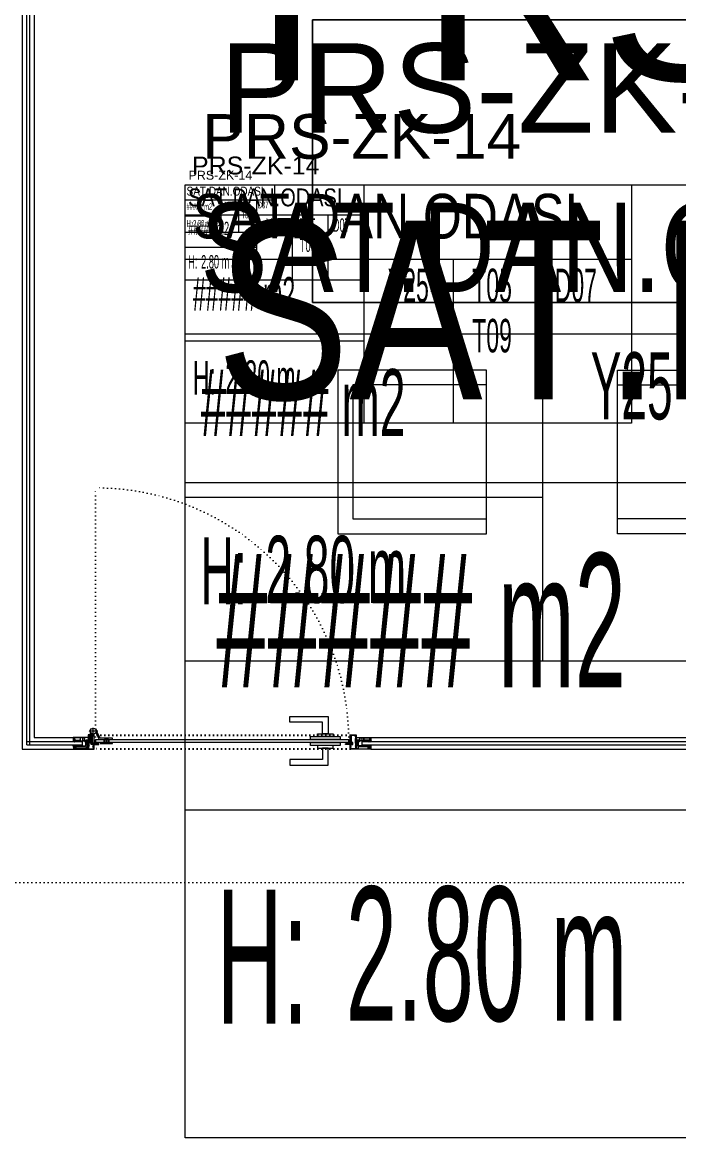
# Model space of a CAD drawing. Extents: x -9059 to 11889, y 0 to 6614.
# Drawn here: x 2472.5 to 2693, y 2236.3 to 2610.9 of the extents above; entities that cross this region are included whole.
import ezdxf
from ezdxf.enums import TextEntityAlignment as Align

# ---------------------------------------------------------------- set-up
doc = ezdxf.new("R2010")
doc.units = 0
doc.header["$LTSCALE"] = 10
doc.header["$MEASUREMENT"] = 0
doc.linetypes.add('DASHDOT', pattern=[1, 0.5, -0.25, 0, -0.25])
doc.linetypes.add('DOT2', pattern=[0.125, 0, -0.125])
doc.layers.get('0').update_dxf_attribs({"color": 9, "lineweight": 9})
for name, color, linetype, lineweight in [('05', 9, 'Continuous', 9), ('06C', 9, 'Continuous', 9), ('06D', 9, 'Continuous', 9), ('07K', 8, 'Continuous', 9), ('10', 9, 'Continuous', 9), ('15', 9, 'Continuous', 9), ('20', 9, 'DOT2', 9), ('21_mahal200', 9, 'Continuous', 9), ('21_mahal200 @ 1', 9, 'Continuous', 9), ('21_mahal200 @ 10 (1)', 9, 'Continuous', 9), ('21_mahal200 @ 10 (2)', 9, 'Continuous', 9), ('21_mahal200 @ 2', 9, 'Continuous', 9), ('21_mahal200 @ 20', 9, 'Continuous', 9), ('21_mahal200 @ 5 (1)', 9, 'Continuous', 9), ('21_mahal200 @ 5 (2)', 9, 'Continuous', 9), ('40A', 9, 'Continuous', 9)]:
    doc.layers.add(name, color=color, linetype=linetype, lineweight=lineweight)
doc.styles.add('Arial', font='arial.ttf', dxfattribs={"height": 2.5})
doc.styles.add('MuuM_TEXT-STANDART', font='ARIALN.TTF')
pattern_1 = [(225, (-1903.37672, -5515.97301), (-0.0883883476, 0.0883883476), []), (135, (-1903.37672, -5515.97301), (0.0883883476, 0.0883883476), [])]
pattern_2 = [(225, (-1991.91623, -5515.97301), (-0.0883883476, 0.0883883476), []), (135, (-1991.91623, -5515.97301), (0.0883883476, 0.0883883476), [])]

# ---------------------------------------------------------------- blocks, each defined once
blk = doc.blocks.new('p-mobilya-porschee')
for points in [[(-45, 95), (-45, 140), (0, 140), (0, 0), (-200, 0), (-200, 95)], [(-191.5, -77.64), (-141.5, -77.64), (-141.5, -22.64), (-191.5, -22.64)], [(-47.52, -77.64), (-97.52, -77.64), (-97.52, -22.64), (-47.52, -22.64)]]:
    blk.add_lwpolyline(points, close=True)
for points in [[(0, 0), (0, 140), (-45, 140), (-45, 95)], [(0, 95), (-200, 95), (-200, 0), (0, 0)], [(-141.5, -27.64), (-186.5, -27.64), (-186.5, -72.64), (-141.5, -72.64)], [(-97.52, -27.64), (-52.52, -27.64), (-52.52, -72.64), (-97.52, -72.64)]]:
    blk.add_lwpolyline(points)
blk = doc.blocks.new('g-kapı kolu-p')
for points in [[(11.85, 8.21), (-0.95, 8.21), (-0.95, 2.41), (0.95, 2.41), (0.95, 6.31), (11.85, 6.31), (11.85, 8.21)], [(11.85, -8.21), (-0.95, -8.21), (-0.95, -2.41), (0.95, -2.41), (0.95, -6.31), (11.85, -6.31), (11.85, -8.21)]]:
    blk.add_lwpolyline(points)
for points in [[(-5, 0.5), (5, 0.5), (5, 1.5), (-5, 1.5)], [(-2.65, 1.5), (2.65, 1.5), (2.65, 2.41), (-2.65, 2.41)], [(-5, -1.5), (5, -1.5), (5, -0.5), (-5, -0.5)], [(-2.65, -1.5), (2.65, -1.5), (2.65, -2.41), (-2.65, -2.41)]]:
    blk.add_lwpolyline(points, close=True)
blk = doc.blocks.new('k-cambölme-kapı-p')
at = {"layer": '10'}
h = blk.add_hatch(dxfattribs=at)
h.set_pattern_fill('NET', color=256, angle=135, style=0)
h.set_pattern_definition([(135, (3753.7029, 560.85184), (-0.0883883476, -0.0883883476), []), (225, (3753.7029, 560.85184), (0.0883883476, -0.0883883476), [])])
h.paths.add_polyline_path([(2.08, -0.06), (2.08, 0.02), (2.07, 0.04), (2.05, 0.07), (2.01, 0.09), (1.98, 0.1), (1.97, 0.1), (1.97, -0.29), (1.94, -0.29), (1.94, -0.43), (1.88, -0.49), (1.67, -0.49), (1.82, -0.29), (1.73, -0.29), (1.53, -0.5), (1.44, -0.5), (1.62, -0.32), (1.62, -0.29), (1.51, -0.29), (1.34, -0.42), (1.32, -0.44), (1.3, -0.48), (1.29, -0.51), (1.26, -0.57), (1.26, -0.31), (1.32, -0.29), (1.23, -0.29), (1.23, -0.53), (1.23, -0.59), (1.24, -0.62), (1.26, -0.64), (3.47, -0.64), (3.47, -0.58), (3.38, -0.35), (3.38, -0.3), (3.42, -0.25), (3.42, -0.2), (3.38, -0.16), (2.73, -0.16), (2.74, -0.2), (2.91, -0.2, -1), (2.91, -0.25)])
h.paths.add_polyline_path([(2.05, -0.18), (2.05, -0.21), (2.08, -0.23), (2.11, -0.24), (2.15, -0.25), (2.95, -0.27), (2.92, -0.29), (2.55, -0.29), (2.54, -0.31), (2.52, -0.33), (2.5, -0.34), (2.48, -0.34), (2.46, -0.34), (2.44, -0.32), (2.42, -0.3), (2.08, -0.3), (1.99, -0.11), (1.99, -0.07), (2.05, -0.07)], flags=16)
h.paths.add_polyline_path([(2.41, -0.34), (2.51, -0.5), (2.08, -0.5), (2.08, -0.34)], flags=16)
h.paths.add_polyline_path([(2.55, -0.33), (2.89, -0.33), (2.94, -0.33), (3.28, -0.34, 0.166992), (3.34, -0.55), (2.72, -0.55), (2.55, -0.36)], flags=16)
h.paths.add_polyline_path([(3.02, -0.22), (3.02, -0.2), (3.33, -0.2, 0.10606), (3.29, -0.33), (3.01, -0.27)], flags=16)
h = blk.add_hatch(dxfattribs=at)
h.set_pattern_fill('NET', color=256, angle=135, style=0)
h.set_pattern_definition([(45, (474.94443, 2280.71206), (0.0883883476, -0.0883883476), []), (315, (474.94443, 2280.71206), (-0.0883883476, -0.0883883476), [])])
h.paths.add_polyline_path([(87.27, -0.16), (87.26, -0.2), (87.09, -0.2, 1), (87.09, -0.25), (87.92, -0.25), (87.92, -0.01), (87.93, 0.03), (87.96, 0.05), (88, 0.07), (88.03, 0.07), (88.03, -0.29), (88.06, -0.29), (88.06, -0.43), (88.12, -0.49), (88.33, -0.49), (88.18, -0.29), (88.27, -0.29), (88.47, -0.5), (88.56, -0.5), (88.38, -0.32), (88.38, -0.29), (88.49, -0.29), (88.66, -0.42), (88.68, -0.44), (88.7, -0.48), (88.71, -0.51), (88.74, -0.57), (88.74, -0.31), (88.68, -0.29), (88.77, -0.29), (88.77, -0.53), (88.77, -0.59), (88.76, -0.62), (88.74, -0.64), (86.53, -0.64), (86.53, -0.58), (86.62, -0.35), (86.62, -0.3), (86.58, -0.25), (86.58, -0.2), (86.62, -0.16)])
h.paths.add_polyline_path([(87.28, -0.55), (87.45, -0.36), (87.45, -0.33), (87.11, -0.33), (87.06, -0.33), (87.03, -0.31), (86.99, -0.27), (86.98, -0.22), (86.98, -0.2), (86.67, -0.2, -0.292264), (86.66, -0.55)], flags=16)
h.paths.add_polyline_path([(87.48, -0.51), (87.59, -0.51), (87.53, -0.43)], flags=16)
h.paths.add_polyline_path([(87.56, -0.4), (87.69, -0.5), (87.92, -0.5), (87.92, -0.34), (87.59, -0.34)], flags=16)
h.paths.add_polyline_path([(87.62, -0.53), (87.71, -0.62), (87.71, -0.53)], flags=16)
at = {"layer": '10', "linetype": 'DASHDOT', "ltscale": 0.05}
for points in [[(1.71, 2.14), (1.71, 4.9)], [(3.22, 3.63), (0.2, 3.63)], [(6.13, 1.44), (6.13, -0.55)]]:
    blk.add_lwpolyline(points, dxfattribs=at)
at = {"layer": '10'}
for points in [[(4.07, 1.27), (2.67, 3.99)], [(1.82, 2.27), (0.16, 2.27), (0.16, 2.03), (0.38, 2.03), (0.38, 1.92), (0.22, 1.92), (0.22, 1.16), (0.35, 1.16), (0.35, -0.41), (0.22, -0.41), (0.22, -1.23), (0.36, -1.23), (0.36, -1.38), (0.16, -1.38), (0.16, -2.24), (1.82, -2.24), (1.82, -1.72), (1.62, -1.72), (1.62, -1.58), (1.82, -1.58), (1.82, -1.37), (1.61, -1.37), (1.61, -1.24), (1.74, -1.24), (1.74, -0.85), (1.06, -0.85), (1.06, -0.13), (1.5, -0.13), (1.5, 1.92), (1.57, 2.03), (1.82, 2.03), (1.82, 2.27)], [(0.69, 3.63), (0.69, 2.44)], [(0.69, 2.27), (0.69, -0.24), (1.06, -0.24)], [(1.06, 2.44), (1.06, 2.86)], [(1.06, -0.13), (1.06, 2.27)], [(1.5, 1.92), (1.06, 1.92)], [(1.17, 1.92), (1.17, -0.13)], [(2.91, -0.25), (2.08, -0.06), (2.08, 0.02), (2.07, 0.04), (2.05, 0.07), (2.01, 0.09), (1.98, 0.1), (1.97, 0.1)], [(3.84, 0.88), (2.63, 3.22)], [(8.14, 0.88), (8.14, 1.27), (4.07, 1.27)], [(5.3, 0.88), (5.3, -0.16)], [(5.5, 1.27), (5.77, 0.97), (5.77, 0.88)], [(5.59, 0.88), (5.59, -0.16)], [(6.76, 1.27), (6.49, 0.97), (6.49, 0.88)], [(6.67, 0.88), (6.67, -0.16)], [(6.96, 0.88), (6.96, -0.16)], [(87.09, -0.25), (87.92, -0.25), (87.92, -0.01), (87.93, 0.03), (87.96, 0.05), (88, 0.07), (88.03, 0.07)], [(88.18, 2.27), (89.84, 2.27), (89.84, 2.03), (89.62, 2.03), (89.62, 1.92), (89.78, 1.92), (89.78, 1.16), (89.65, 1.16), (89.65, -0.41), (89.78, -0.41), (89.78, -1.23), (89.64, -1.23), (89.64, -1.38), (89.84, -1.38), (89.84, -2.24), (88.18, -2.24), (88.18, -1.72), (88.38, -1.72), (88.38, -1.58), (88.18, -1.58), (88.18, -1.37), (88.39, -1.37), (88.39, -1.24), (88.26, -1.24), (88.26, -0.85), (88.94, -0.85), (88.94, -0.13), (88.5, -0.13), (88.5, 1.92), (88.43, 2.03), (88.18, 2.03), (88.18, 2.27)], [(2.05, -0.89), (3.59, -0.89), (3.59, -0.64), (1.23, -0.64), (1.23, -0.29), (1.97, -0.29)], [(1.62, -0.29), (1.62, -0.32), (1.44, -0.5), (1.53, -0.5), (1.73, -0.29)], [(1.82, -0.29), (1.67, -0.49), (1.88, -0.49), (1.94, -0.43), (1.94, -0.29)], [(3.34, -0.55), (2.72, -0.55), (2.55, -0.36), (2.55, -0.33), (2.89, -0.33), (2.94, -0.33)], [(3.28, -0.34), (3.28, -0.34), (2.94, -0.33)], [(3.01, -0.27), (3.02, -0.22), (3.02, -0.2), (3.33, -0.2)], [(3.01, -0.27), (3.29, -0.33), (3.29, -0.33)], [(4.06, -0.16), (4.06, -0.55), (8.14, -0.55)], [(8.14, -0.55), (8.14, -0.16)], [(87.95, -0.89), (86.41, -0.89), (86.41, -0.64), (88.77, -0.64), (88.77, -0.29), (88.03, -0.29)], [(87.59, -0.51), (87.53, -0.43), (87.48, -0.51), (87.59, -0.51)], [(88.18, -0.29), (88.33, -0.49), (88.12, -0.49), (88.06, -0.43), (88.06, -0.29)], [(88.38, -0.29), (88.38, -0.32), (88.56, -0.5), (88.47, -0.5), (88.27, -0.29)]]:
    blk.add_lwpolyline(points, dxfattribs=at)
for points in [[(1.97, -0.29), (1.97, 2.13), (2.05, 2.13), (2.05, 2.28, 0.414214), (1.89, 2.44), (0.08, 2.44, 0.414214), (0, 2.36), (0, -2.36, 0.414214), (0.08, -2.44), (2.05, -2.44), (2.05, -2.25), (2.05, -2.23), (2.05, -2.23), (2.05, -2.23), (2.05, -2.23), (2.05, -2.23), (2.05, -0.89)], [(88.03, -0.29), (88.03, 2.13), (87.95, 2.13), (87.95, 2.28, -0.414214), (88.11, 2.44), (89.92, 2.44, -0.414214), (90, 2.36), (90, -2.36, -0.414214), (89.92, -2.44), (87.95, -2.44), (87.95, -2.25), (87.95, -2.23), (87.95, -2.23), (87.95, -2.23), (87.95, -2.23), (87.95, -2.23), (87.95, -0.89)], [(1.51, -0.29), (1.34, -0.42), (1.32, -0.44), (1.3, -0.48), (1.29, -0.51), (1.26, -0.57), (1.26, -0.31), (1.32, -0.29), (1.23, -0.29), (1.23, -0.53), (1.23, -0.59), (1.24, -0.62), (1.26, -0.64), (3.47, -0.64), (3.47, -0.58), (3.38, -0.35), (3.38, -0.3), (3.42, -0.25), (3.42, -0.2), (3.38, -0.16), (2.73, -0.16), (2.74, -0.2), (2.91, -0.2, -1), (2.91, -0.25, -1)], [(88.49, -0.29), (88.66, -0.42), (88.68, -0.44), (88.7, -0.48), (88.71, -0.51), (88.74, -0.57), (88.74, -0.31), (88.68, -0.29), (88.77, -0.29), (88.77, -0.53), (88.77, -0.59), (88.76, -0.62), (88.74, -0.64), (86.53, -0.64), (86.53, -0.58), (86.62, -0.35), (86.62, -0.3), (86.58, -0.25), (86.58, -0.2), (86.62, -0.16), (87.27, -0.16), (87.26, -0.2), (87.09, -0.2, 1), (87.09, -0.25, 1)], [(86.66, -0.55), (87.28, -0.55), (87.45, -0.36), (87.45, -0.33), (87.11, -0.33), (87.06, -0.33), (87.03, -0.31), (86.99, -0.27), (86.98, -0.22), (86.98, -0.2), (86.67, -0.2, 1)]]:
    blk.add_lwpolyline(points, format="xyb", dxfattribs=at)
for points in [[(1.99, -0.07), (2.05, -0.07), (2.05, -0.18), (2.05, -0.21), (2.08, -0.23), (2.11, -0.24), (2.15, -0.25), (2.95, -0.27), (2.92, -0.29), (2.55, -0.29), (2.54, -0.31), (2.52, -0.33), (2.5, -0.34), (2.48, -0.34), (2.46, -0.34), (2.44, -0.32), (2.42, -0.3), (2.08, -0.3), (1.99, -0.11)], [(2.08, -0.5), (2.08, -0.34), (2.41, -0.34), (2.51, -0.5), (2.51, -0.5)], [(87.92, -0.5), (87.92, -0.34), (87.59, -0.34), (87.56, -0.4), (87.69, -0.5)], [(87.62, -0.53), (87.71, -0.53), (87.71, -0.62)]]:
    blk.add_lwpolyline(points, close=True, dxfattribs=at)
blk.add_circle((1.71, 3.65), 1.02, dxfattribs=at)
for centre, start, end in [((3.6, -0.37), 176.143, 214.0649), ((3.6, -0.37), 148.8979, 173.1144), ((86.4, -0.37), 325.9351, 31.1021)]:
    blk.add_arc(centre, 0.322, start, end, dxfattribs=at)
at = {"layer": '15', "linetype": 'DOT2'}
blk.add_lwpolyline([(2.48, 0.36), (2.48, 85.36)], dxfattribs=at)
at = {"layer": '15'}
blk.add_lwpolyline([(2.58, 0.88), (87.42, 0.88), (87.52, 0.78), (87.52, -0.05), (87.42, -0.16), (2.58, -0.16), (2.58, -0.16), (2.48, -0.05), (2.48, 0.78), (2.58, 0.88)], dxfattribs=at)
at = {"layer": '15', "linetype": 'DOT2'}
blk.add_arc((2.48, 0.36), 85.04, 0, 90, dxfattribs=at)
at = {"layer": '20'}
for p, q in [((87.95, 2.43), (2.05, 2.43)), ((87.95, 2.13), (2.05, 2.13)), ((87.95, -2.23), (2.05, -2.23)), ((87.95, -2.44), (2.05, -2.44))]:
    blk.add_line(p, q, dxfattribs=at)
at = {"layer": '06C', "xscale": -1}
blk.add_blockref('g-kapı kolu-p', (79.64, 0.38), dxfattribs=at)
blk = doc.blocks.new('0a_roomno2')
blk.add_lwpolyline([(30, -16), (0, -16), (0, 0), (30, 0)], close=True)
for points in [[(0, 0), (30, 0)], [(0, -5), (30, -5)], [(12, -5), (12, -16)], [(18, -5), (18, -16)], [(24, -5), (24, -16)], [(12, -10.5), (0, -10.5)]]:
    blk.add_lwpolyline(points)
at = {"layer": '40A'}
blk.add_lwpolyline([(0, 0), (30, 0)], dxfattribs=at)
at = {"style": 'MuuM_TEXT-STANDART', "width": 0.6}
blk.add_text('H:', height=2.25, dxfattribs=at).set_placement((0.525, -12.962), align=Align.MIDDLE_LEFT)
at = {"style": 'Arial'}
blk.add_attdef('ODANO', (0, 1.505), '', height=3, dxfattribs=at)
blk.add_attdef('MEKANADI', text='', height=3, dxfattribs=at).set_placement((0.525, -4.75), align=Align.BOTTOM_LEFT)
at = {"style": 'MuuM_TEXT-STANDART', "width": 0.6}
for tag, p in [('YER01', (15, -7)), ('TAVAN01', (20.625, -7)), ('DUVAR01', (26.25, -7)), ('YER02', (15, -10.375)), ('TAVAN02', (20.625, -10.375)), ('DUVAR02', (26.25, -10.375)), ('YER03', (15, -13.75)), ('TAVAN03', (20.625, -13.75)), ('DUVAR03', (26.25, -13.75))]:
    blk.add_attdef(tag, text='', height=2.25, dxfattribs=at).set_placement(p, align=Align.MIDDLE_CENTER)
at = {"style": 'MuuM_TEXT-STANDART'}
blk.add_attdef('M2', text='', height=2.25, dxfattribs=at).set_placement((1.323, -7.805), align=Align.MIDDLE_LEFT)
at = {"style": 'MuuM_TEXT-STANDART', "width": 0.6}
blk.add_attdef('TEMIZTAVANYUKSEKLIGI', text='', height=2.25, dxfattribs=at).set_placement((2.7, -13.162), align=Align.MIDDLE_LEFT)
blk = doc.blocks.new('*U893')
at = {"layer": '21_mahal200 @ 1'}
ref = blk.add_blockref('0a_roomno2', (2527.19, 2556.28), dxfattribs=at)
ref.add_attrib('ODANO', ' PRS-ZK-14', (2527.19, 2558.03), dxfattribs={"layer": '0', "height": 3, "style": 'Arial'})
ref.add_attrib('MEKANADI', 'SAT.DAN.ODASI', dxfattribs={"layer": '0', "height": 3, "style": 'Arial', "width": 0.8}).set_placement((2527.71, 2551.78), align=Align.BOTTOM_LEFT)
ref.add_attrib('M2', '##### m2', dxfattribs={"layer": '0', "height": 2.25, "style": 'MuuM_TEXT-STANDART', "width": 0.6}).set_placement((2527.71, 2548.96), align=Align.MIDDLE_LEFT)
ref.add_attrib('TEMIZTAVANYUKSEKLIGI', '2.80 m', dxfattribs={"layer": '0', "height": 2.25, "style": 'MuuM_TEXT-STANDART', "width": 0.6}).set_placement((2529.89, 2543.36), align=Align.MIDDLE_LEFT)
ref.add_attrib('YER01', 'Y25', dxfattribs={"layer": '0', "height": 2.25, "style": 'MuuM_TEXT-STANDART', "width": 0.6}).set_placement((2542.19, 2549.53), align=Align.MIDDLE_CENTER)
ref.add_attrib('TAVAN01', 'T05', dxfattribs={"layer": '0', "height": 2.25, "style": 'MuuM_TEXT-STANDART', "width": 0.6}).set_placement((2547.81, 2549.53), align=Align.MIDDLE_CENTER)
ref.add_attrib('DUVAR01', 'D07', dxfattribs={"layer": '0', "height": 2.25, "style": 'MuuM_TEXT-STANDART', "width": 0.6}).set_placement((2553.44, 2549.53), align=Align.MIDDLE_CENTER)
ref.add_attrib('TAVAN02', 'T09', dxfattribs={"layer": '0', "height": 2.25, "style": 'MuuM_TEXT-STANDART', "width": 0.6}).set_placement((2547.81, 2546.15), align=Align.MIDDLE_CENTER)
at = {"layer": '21_mahal200 @ 10 (1)'}
ref = blk.add_blockref('0a_roomno2', (2527.19, 2556.28), dxfattribs=dict(at, xscale=10, yscale=10, zscale=10))
ref.add_attrib('ODANO', ' PRS-ZK-14', (2527.19, 2573.83), dxfattribs={"layer": '0', "height": 30, "style": 'Arial'})
ref.add_attrib('MEKANADI', 'SAT.DAN.ODASI', dxfattribs={"layer": '0', "height": 30, "style": 'Arial', "width": 0.8}).set_placement((2532.44, 2511.28), align=Align.BOTTOM_LEFT)
ref.add_attrib('M2', '##### m2', dxfattribs={"layer": '0', "height": 22.5, "style": 'MuuM_TEXT-STANDART', "width": 0.6}).set_placement((2532.44, 2483.15), align=Align.MIDDLE_LEFT)
ref.add_attrib('TEMIZTAVANYUKSEKLIGI', '2.80 m', dxfattribs={"layer": '0', "height": 22.5, "style": 'MuuM_TEXT-STANDART', "width": 0.6}).set_placement((2554.19, 2427.16), align=Align.MIDDLE_LEFT)
ref.add_attrib('YER01', 'Y25', dxfattribs={"layer": '0', "height": 22.5, "style": 'MuuM_TEXT-STANDART', "width": 0.6}).set_placement((2677.19, 2488.78), align=Align.MIDDLE_CENTER)
ref.add_attrib('TAVAN01', 'T05', dxfattribs={"layer": '0', "height": 22.5, "style": 'MuuM_TEXT-STANDART', "width": 0.6}).set_placement((2733.44, 2488.78), align=Align.MIDDLE_CENTER)
ref.add_attrib('DUVAR01', 'D07', dxfattribs={"layer": '0', "height": 22.5, "style": 'MuuM_TEXT-STANDART', "width": 0.6}).set_placement((2789.69, 2488.78), align=Align.MIDDLE_CENTER)
ref.add_attrib('TAVAN02', 'T09', dxfattribs={"layer": '0', "height": 22.5, "style": 'MuuM_TEXT-STANDART', "width": 0.6}).set_placement((2733.44, 2455.03), align=Align.MIDDLE_CENTER)
at = {"layer": '21_mahal200 @ 10 (2)'}
ref = blk.add_blockref('0a_roomno2', (2527.19, 2556.28), dxfattribs=dict(at, xscale=10, yscale=10, zscale=10))
ref.add_attrib('ODANO', ' PRS-ZK-14', (2527.19, 2573.83), dxfattribs={"layer": '0', "height": 30, "style": 'Arial'})
ref.add_attrib('MEKANADI', 'SAT.DAN.ODASI', dxfattribs={"layer": '0', "height": 30, "style": 'Arial', "width": 0.8}).set_placement((2532.44, 2511.28), align=Align.BOTTOM_LEFT)
ref.add_attrib('M2', '##### m2', dxfattribs={"layer": '0', "height": 22.5, "style": 'MuuM_TEXT-STANDART', "width": 0.6}).set_placement((2532.44, 2483.15), align=Align.MIDDLE_LEFT)
ref.add_attrib('TEMIZTAVANYUKSEKLIGI', '2.80 m', dxfattribs={"layer": '0', "height": 22.5, "style": 'MuuM_TEXT-STANDART', "width": 0.6}).set_placement((2554.19, 2427.16), align=Align.MIDDLE_LEFT)
ref.add_attrib('YER01', 'Y25', dxfattribs={"layer": '0', "height": 22.5, "style": 'MuuM_TEXT-STANDART', "width": 0.6}).set_placement((2677.19, 2488.78), align=Align.MIDDLE_CENTER)
ref.add_attrib('TAVAN01', 'T05', dxfattribs={"layer": '0', "height": 22.5, "style": 'MuuM_TEXT-STANDART', "width": 0.6}).set_placement((2733.44, 2488.78), align=Align.MIDDLE_CENTER)
ref.add_attrib('DUVAR01', 'D07', dxfattribs={"layer": '0', "height": 22.5, "style": 'MuuM_TEXT-STANDART', "width": 0.6}).set_placement((2789.69, 2488.78), align=Align.MIDDLE_CENTER)
ref.add_attrib('TAVAN02', 'T09', dxfattribs={"layer": '0', "height": 22.5, "style": 'MuuM_TEXT-STANDART', "width": 0.6}).set_placement((2733.44, 2455.03), align=Align.MIDDLE_CENTER)
at = {"layer": '21_mahal200 @ 2'}
ref = blk.add_blockref('0a_roomno2', (2527.19, 2556.28), dxfattribs=dict(at, xscale=2, yscale=2, zscale=2))
ref.add_attrib('ODANO', ' PRS-ZK-14', (2527.19, 2559.79), dxfattribs={"layer": '0', "height": 6, "style": 'Arial'})
ref.add_attrib('MEKANADI', 'SAT.DAN.ODASI', dxfattribs={"layer": '0', "height": 6, "style": 'Arial', "width": 0.8}).set_placement((2528.24, 2547.28), align=Align.BOTTOM_LEFT)
ref.add_attrib('M2', '##### m2', dxfattribs={"layer": '0', "height": 4.5, "style": 'MuuM_TEXT-STANDART', "width": 0.6}).set_placement((2528.24, 2541.65), align=Align.MIDDLE_LEFT)
ref.add_attrib('TEMIZTAVANYUKSEKLIGI', '2.80 m', dxfattribs={"layer": '0', "height": 4.5, "style": 'MuuM_TEXT-STANDART', "width": 0.6}).set_placement((2532.59, 2530.45), align=Align.MIDDLE_LEFT)
ref.add_attrib('YER01', 'Y25', dxfattribs={"layer": '0', "height": 4.5, "style": 'MuuM_TEXT-STANDART', "width": 0.6}).set_placement((2557.19, 2542.78), align=Align.MIDDLE_CENTER)
ref.add_attrib('TAVAN01', 'T05', dxfattribs={"layer": '0', "height": 4.5, "style": 'MuuM_TEXT-STANDART', "width": 0.6}).set_placement((2568.44, 2542.78), align=Align.MIDDLE_CENTER)
ref.add_attrib('DUVAR01', 'D07', dxfattribs={"layer": '0', "height": 4.5, "style": 'MuuM_TEXT-STANDART', "width": 0.6}).set_placement((2579.69, 2542.78), align=Align.MIDDLE_CENTER)
ref.add_attrib('TAVAN02', 'T09', dxfattribs={"layer": '0', "height": 4.5, "style": 'MuuM_TEXT-STANDART', "width": 0.6}).set_placement((2568.44, 2536.03), align=Align.MIDDLE_CENTER)
at = {"layer": '21_mahal200 @ 20'}
ref = blk.add_blockref('0a_roomno2', (2527.19, 2556.28), dxfattribs=dict(at, xscale=20, yscale=20, zscale=20))
ref.add_attrib('ODANO', ' PRS-ZK-14', (2527.19, 2591.38), dxfattribs={"layer": '0', "height": 60, "style": 'Arial'})
ref.add_attrib('MEKANADI', 'SAT.DAN.ODASI', dxfattribs={"layer": '0', "height": 60, "style": 'Arial', "width": 0.8}).set_placement((2537.69, 2466.28), align=Align.BOTTOM_LEFT)
ref.add_attrib('M2', '##### m2', dxfattribs={"layer": '0', "height": 45, "style": 'MuuM_TEXT-STANDART', "width": 0.6}).set_placement((2537.69, 2410.03), align=Align.MIDDLE_LEFT)
ref.add_attrib('TEMIZTAVANYUKSEKLIGI', '2.80 m', dxfattribs={"layer": '0', "height": 45, "style": 'MuuM_TEXT-STANDART', "width": 0.6}).set_placement((2581.19, 2298.04), align=Align.MIDDLE_LEFT)
at = {"layer": '21_mahal200 @ 5 (1)'}
ref = blk.add_blockref('0a_roomno2', (2527.19, 2556.28), dxfattribs=dict(at, xscale=5, yscale=5, zscale=5))
ref.add_attrib('ODANO', ' PRS-ZK-14', (2527.19, 2565.05), dxfattribs={"layer": '0', "height": 15, "style": 'Arial'})
ref.add_attrib('MEKANADI', 'SAT.DAN.ODASI', dxfattribs={"layer": '0', "height": 15, "style": 'Arial', "width": 0.8}).set_placement((2529.81, 2533.78), align=Align.BOTTOM_LEFT)
ref.add_attrib('M2', '##### m2', dxfattribs={"layer": '0', "height": 11.25, "style": 'MuuM_TEXT-STANDART', "width": 0.6}).set_placement((2529.81, 2519.71), align=Align.MIDDLE_LEFT)
ref.add_attrib('TEMIZTAVANYUKSEKLIGI', '2.80 m', dxfattribs={"layer": '0', "height": 11.25, "style": 'MuuM_TEXT-STANDART', "width": 0.6}).set_placement((2540.69, 2491.72), align=Align.MIDDLE_LEFT)
ref.add_attrib('YER01', 'Y25', dxfattribs={"layer": '0', "height": 11.25, "style": 'MuuM_TEXT-STANDART', "width": 0.6}).set_placement((2602.19, 2522.53), align=Align.MIDDLE_CENTER)
ref.add_attrib('TAVAN01', 'T05', dxfattribs={"layer": '0', "height": 11.25, "style": 'MuuM_TEXT-STANDART', "width": 0.6}).set_placement((2630.31, 2522.53), align=Align.MIDDLE_CENTER)
ref.add_attrib('DUVAR01', 'D07', dxfattribs={"layer": '0', "height": 11.25, "style": 'MuuM_TEXT-STANDART', "width": 0.6}).set_placement((2658.44, 2522.53), align=Align.MIDDLE_CENTER)
ref.add_attrib('TAVAN02', 'T09', dxfattribs={"layer": '0', "height": 11.25, "style": 'MuuM_TEXT-STANDART', "width": 0.6}).set_placement((2630.31, 2505.65), align=Align.MIDDLE_CENTER)
at = {"layer": '21_mahal200 @ 5 (2)'}
ref = blk.add_blockref('0a_roomno2', (2527.19, 2556.28), dxfattribs=dict(at, xscale=5, yscale=5, zscale=5))
ref.add_attrib('ODANO', ' PRS-ZK-14', (2527.19, 2565.05), dxfattribs={"layer": '0', "height": 15, "style": 'Arial'})
ref.add_attrib('MEKANADI', 'SAT.DAN.ODASI', dxfattribs={"layer": '0', "height": 15, "style": 'Arial', "width": 0.8}).set_placement((2529.81, 2533.78), align=Align.BOTTOM_LEFT)
ref.add_attrib('M2', '##### m2', dxfattribs={"layer": '0', "height": 11.25, "style": 'MuuM_TEXT-STANDART', "width": 0.6}).set_placement((2529.81, 2519.71), align=Align.MIDDLE_LEFT)
ref.add_attrib('TEMIZTAVANYUKSEKLIGI', '2.80 m', dxfattribs={"layer": '0', "height": 11.25, "style": 'MuuM_TEXT-STANDART', "width": 0.6}).set_placement((2540.69, 2491.72), align=Align.MIDDLE_LEFT)
ref.add_attrib('YER01', 'Y25', dxfattribs={"layer": '0', "height": 11.25, "style": 'MuuM_TEXT-STANDART', "width": 0.6}).set_placement((2602.19, 2522.53), align=Align.MIDDLE_CENTER)
ref.add_attrib('TAVAN01', 'T05', dxfattribs={"layer": '0', "height": 11.25, "style": 'MuuM_TEXT-STANDART', "width": 0.6}).set_placement((2630.31, 2522.53), align=Align.MIDDLE_CENTER)
ref.add_attrib('DUVAR01', 'D07', dxfattribs={"layer": '0', "height": 11.25, "style": 'MuuM_TEXT-STANDART', "width": 0.6}).set_placement((2658.44, 2522.53), align=Align.MIDDLE_CENTER)
ref.add_attrib('TAVAN02', 'T09', dxfattribs={"layer": '0', "height": 11.25, "style": 'MuuM_TEXT-STANDART', "width": 0.6}).set_placement((2630.31, 2505.65), align=Align.MIDDLE_CENTER)

msp = doc.modelspace()

# ---------------------------------------------------------------- hatches: boundary and pattern name
at = {"layer": '10'}
h = msp.add_hatch(dxfattribs=at)
h.set_pattern_fill('NET', color=256, angle=315, style=0)
h.set_pattern_definition(pattern_2)
h.paths.add_polyline_path([(2490.14, 2369.61), (2490.08, 2369.61), (2490.04, 2369.71), (2490.04, 2369.76), (2490.06, 2369.76), (2490.06, 2369.88), (2489.77, 2369.88), (2489.77, 2369.76), (2489.81, 2369.76), (2489.76, 2369.61), (2489.68, 2369.61), (2489.51, 2369.24), (2489.61, 2369.24), (2489.61, 2369.29), (2489.78, 2369.48, 0.2599), (2489.85, 2369.24), (2490.1, 2369.24, 0.382682)])
h.paths.add_polyline_path([(2489.9, 2369.48), (2490.09, 2369.48, -2.16717)], flags=16)
h = msp.add_hatch(dxfattribs=at)
h.set_pattern_fill('NET', color=256, angle=315, style=0)
h.set_pattern_definition(pattern_2)
h.paths.add_polyline_path([(2490.14, 2367.84), (2490.08, 2367.84), (2490.04, 2367.73), (2490.04, 2367.69), (2490.06, 2367.69), (2490.06, 2367.56), (2489.77, 2367.56), (2489.77, 2367.68), (2489.81, 2367.68), (2489.76, 2367.84), (2489.68, 2367.83), (2489.51, 2368.2), (2489.61, 2368.2), (2489.61, 2368.16), (2489.78, 2367.97, -0.2599), (2489.85, 2368.2), (2490.1, 2368.2, -0.382682)])
h.paths.add_polyline_path([(2489.9, 2367.96), (2490.09, 2367.96, 2.16717)], flags=16)
h = msp.add_hatch(dxfattribs=at)
h.set_pattern_fill('NET', color=256, angle=315, style=0)
h.set_pattern_definition([(225, (-1995.64343, -5524.19213), (-0.0883883476, 0.0883883476), []), (135, (-1995.64343, -5524.19213), (0.0883883476, 0.0883883476), [])])
h.paths.add_polyline_path([(2491.31, 2369.56), (2491.31, 2369.24), (2490.27, 2369.24), (2490.27, 2369.56)])
h = msp.add_hatch(dxfattribs=at)
h.set_pattern_fill('NET', color=256, angle=315, style=0)
h.set_pattern_definition([(225, (-1995.64343, -5517.68299), (-0.0883883476, 0.0883883476), []), (135, (-1995.64343, -5517.68299), (0.0883883476, 0.0883883476), [])])
h.paths.add_polyline_path([(2491.31, 2368.2), (2491.31, 2367.91), (2490.27, 2367.91), (2490.27, 2368.2)])
h = msp.add_hatch(dxfattribs=at)
h.set_pattern_fill('NET', color=256, angle=315, style=0)
h.set_pattern_definition([(225, (-2016.69583, -5521.73609), (-0.0883883476, 0.0883883476), []), (135, (-2016.69583, -5521.73609), (0.0883883476, 0.0883883476), [])])
h.paths.add_polyline_path([(2494.76, 2369.81), (2494.76, 2368.74), (2494.58, 2368.74), (2494.58, 2369.81)])
h = msp.add_hatch(dxfattribs=at)
h.set_pattern_fill('NET', color=256, angle=315, style=0)
h.set_pattern_definition([(225, (-1907.10391, -5524.19213), (-0.0883883476, 0.0883883476), []), (135, (-1907.10391, -5524.19213), (0.0883883476, 0.0883883476), [])])
h.paths.add_polyline_path([(2587.97, 2369.56), (2587.97, 2369.24), (2589.01, 2369.24), (2589.01, 2369.56)])
h = msp.add_hatch(dxfattribs=at)
h.set_pattern_fill('NET', color=256, angle=315, style=0)
h.set_pattern_definition([(225, (-1907.10391, -5517.68299), (-0.0883883476, 0.0883883476), []), (135, (-1907.10391, -5517.68299), (0.0883883476, 0.0883883476), [])])
h.paths.add_polyline_path([(2587.97, 2368.2), (2587.97, 2367.91), (2589.01, 2367.91), (2589.01, 2368.2)])
h = msp.add_hatch(dxfattribs=at)
h.set_pattern_fill('NET', color=256, angle=315, style=0)
h.set_pattern_definition(pattern_1)
h.paths.add_polyline_path([(2589.14, 2369.61), (2589.2, 2369.61), (2589.24, 2369.71), (2589.24, 2369.76), (2589.22, 2369.76), (2589.22, 2369.88), (2589.51, 2369.88), (2589.51, 2369.76), (2589.47, 2369.76), (2589.52, 2369.61), (2589.6, 2369.61), (2589.77, 2369.24), (2589.67, 2369.24), (2589.67, 2369.29), (2589.5, 2369.48, -0.2599), (2589.43, 2369.24), (2589.18, 2369.24, -0.382682)])
h.paths.add_polyline_path([(2589.39, 2369.48), (2589.2, 2369.48, 2.16717)], flags=16)
h = msp.add_hatch(dxfattribs=at)
h.set_pattern_fill('NET', color=256, angle=315, style=0)
h.set_pattern_definition(pattern_1)
h.paths.add_polyline_path([(2589.14, 2367.84), (2589.2, 2367.84), (2589.24, 2367.73), (2589.24, 2367.69), (2589.22, 2367.69), (2589.22, 2367.56), (2589.51, 2367.56), (2589.51, 2367.68), (2589.47, 2367.68), (2589.52, 2367.84), (2589.6, 2367.83), (2589.77, 2368.2), (2589.67, 2368.2), (2589.67, 2368.16), (2589.5, 2367.97, 0.2599), (2589.43, 2368.2), (2589.18, 2368.2, 0.382682)])
h.paths.add_polyline_path([(2589.39, 2367.96), (2589.2, 2367.96, -2.16717)], flags=16)

# ---------------------------------------------------------------- linework, layer by layer
at = {"layer": '06D'}
for p, q in [((2472.54, 2986.14), (2472.54, 2366.73)), ((2476.54, 2909.78), (2476.54, 2370.73)), ((2476.54, 2370.73), (2489.67, 2370.73)), ((2589.6, 2370.73), (2845.46, 2370.73)), ((2472.54, 2366.73), (2489.68, 2366.73)), ((2589.6, 2366.73), (2845.47, 2366.73))]:
    msp.add_line(p, q, dxfattribs=at)
at = {"layer": '10'}
for points in [[(2489.67, 2369.6), (2489.51, 2369.24)], [(2489.68, 2367.83), (2489.51, 2368.2)], [(2489.78, 2369.48), (2489.61, 2369.29), (2489.61, 2369.24)], [(2489.78, 2367.97), (2489.61, 2368.16), (2489.61, 2368.2)], [(2489.84, 2366.88), (2489.84, 2367.33), (2490.15, 2367.33), (2490.15, 2367.62), (2490.24, 2367.62), (2490.14, 2367.84), (2490.08, 2367.84), (2490.04, 2367.73), (2490.04, 2367.69), (2490.06, 2367.69), (2490.06, 2367.44), (2489.77, 2367.44), (2489.77, 2367.68), (2489.81, 2367.68), (2489.76, 2367.84), (2489.68, 2367.83), (2489.68, 2366.73), (2494.65, 2366.73)], [(2490.05, 2369.88), (2489.77, 2369.88)], [(2490.06, 2367.56), (2489.77, 2367.56)], [(2491.93, 2370.29), (2492.09, 2370.29), (2492.09, 2370.52), (2489.88, 2370.52), (2489.88, 2370.29), (2490.19, 2370.29), (2490.19, 2369.75), (2492.09, 2369.75)], [(2490.24, 2367.62), (2490.27, 2367.62), (2490.27, 2368.22)], [(2490.27, 2369.56), (2490.27, 2369.56), (2490.27, 2369.22)], [(2491.31, 2369.22), (2491.31, 2369.56)], [(2491.31, 2368.22), (2491.31, 2367.91)], [(2492.68, 2369.56), (2492.68, 2367.91)], [(2494.58, 2369.81), (2494.76, 2369.81), (2494.76, 2368.74)], [(2494.58, 2368.74), (2494.76, 2368.74)], [(2589.44, 2366.88), (2589.44, 2367.33), (2589.13, 2367.33), (2589.13, 2367.62), (2589.04, 2367.62), (2589.14, 2367.84), (2589.2, 2367.84), (2589.24, 2367.73), (2589.24, 2367.69), (2589.22, 2367.69), (2589.22, 2367.44), (2589.51, 2367.44), (2589.51, 2367.68), (2589.47, 2367.68), (2589.52, 2367.84), (2589.6, 2367.83), (2589.6, 2366.73), (2584.63, 2366.73)], [(2586.61, 2369.56), (2586.61, 2367.91)], [(2587.35, 2370.29), (2587.19, 2370.29), (2587.19, 2370.52), (2589.4, 2370.52), (2589.4, 2370.29), (2589.1, 2370.29), (2589.1, 2369.75), (2587.19, 2369.75)], [(2587.97, 2369.22), (2587.97, 2369.56)], [(2587.97, 2368.22), (2587.97, 2367.91)], [(2589.01, 2369.56), (2589.01, 2369.56), (2589.01, 2369.22)], [(2589.04, 2367.62), (2589.01, 2367.62), (2589.01, 2368.22)], [(2589.22, 2367.56), (2589.51, 2367.56)], [(2589.23, 2369.88), (2589.51, 2369.88)], [(2589.5, 2369.48), (2589.67, 2369.29), (2589.67, 2369.24)], [(2589.5, 2367.97), (2589.67, 2368.16), (2589.67, 2368.2)], [(2589.6, 2367.83), (2589.77, 2368.2)], [(2589.61, 2369.6), (2589.77, 2369.24)]]:
    msp.add_lwpolyline(points, dxfattribs=at)
for points in [[(2494.58, 2367.75), (2494.58, 2368.27), (2494.76, 2368.27), (2494.76, 2368.41), (2494.58, 2368.41), (2494.58, 2370.05), (2494.76, 2370.05), (2494.76, 2370.49), (2494.63, 2370.49), (2494.63, 2370.73), (2489.67, 2370.73), (2489.67, 2369.6), (2489.77, 2369.6), (2489.82, 2369.78), (2489.77, 2369.78), (2489.77, 2370.15), (2490.05, 2370.15), (2490.05, 2369.61), (2490.2, 2369.61), (2490.24, 2369.56), (2493.48, 2369.56), (2493.55, 2369.27), (2493.85, 2369.27), (2493.85, 2369.87), (2494.17, 2369.87), (2494.17, 2367.75)], [(2492.73, 2369.7), (2493.41, 2369.7), (2493.41, 2370.4), (2493.48, 2370.44), (2493.48, 2370.53), (2492.67, 2370.53), (2492.67, 2370.39), (2492.73, 2370.33)], [(2584.7, 2367.75), (2584.7, 2368.27), (2584.52, 2368.27), (2584.52, 2368.41), (2584.7, 2368.41), (2584.7, 2370.05), (2584.52, 2370.05), (2584.52, 2370.49), (2584.65, 2370.49), (2584.65, 2370.73), (2589.61, 2370.73), (2589.61, 2369.6), (2589.51, 2369.6), (2589.46, 2369.78), (2589.51, 2369.78), (2589.51, 2370.15), (2589.23, 2370.15), (2589.23, 2369.61), (2589.08, 2369.61), (2589.05, 2369.56), (2585.8, 2369.56), (2585.73, 2369.27), (2585.43, 2369.27), (2585.43, 2369.87), (2585.11, 2369.87), (2585.11, 2367.75)], [(2586.55, 2369.7), (2585.87, 2369.7), (2585.87, 2370.4), (2585.8, 2370.44), (2585.8, 2370.53), (2586.61, 2370.53), (2586.61, 2370.39), (2586.55, 2370.33)]]:
    msp.add_lwpolyline(points, close=True, dxfattribs=at)
for points in [[(2490.09, 2369.48), (2489.9, 2369.48, 1)], [(2490.09, 2367.96), (2489.9, 2367.96, -1)], [(2490.15, 2367.62), (2490.27, 2367.04, 0.833203), (2490.58, 2367.05, 0.447088)], [(2490.27, 2367.91), (2493.53, 2367.91, 0.414214), (2493.85, 2368.24), (2493.85, 2369.27)], [(2490.58, 2367.05), (2490.58, 2367.5, -0.414214), (2490.68, 2367.6), (2493.93, 2367.6), (2493.93, 2366.87)], [(2492.09, 2369.75), (2492.09, 2370.17), (2491.93, 2370.17, -1), (2491.93, 2370.29, 1)], [(2588.7, 2367.05), (2588.7, 2367.5, 0.414214), (2588.6, 2367.6), (2585.35, 2367.6), (2585.35, 2366.87)], [(2589.01, 2367.91), (2585.76, 2367.91, -0.414214), (2585.43, 2368.24), (2585.43, 2369.27)], [(2587.19, 2369.75), (2587.19, 2370.17), (2587.35, 2370.17, 1), (2587.35, 2370.29, -1)], [(2589.13, 2367.62), (2589.01, 2367.04, -0.833203), (2588.7, 2367.05, -0.447088)], [(2589.2, 2369.48), (2589.39, 2369.48, -1)], [(2589.2, 2367.96), (2589.39, 2367.96, 1)], [(2494.18, 2367.23), (2494.18, 2366.87), (2489.87, 2366.87), (2489.87, 2366.84, -0.561743), (2489.79, 2366.83, -0.595966), (2489.84, 2366.88, 2.204878)], [(2494.65, 2366.73), (2494.65, 2366.87), (2494.31, 2366.87), (2494.31, 2367.35, 1), (2494.1, 2367.35)], [(2494.1, 2367.35, 0.305404), (2494.18, 2367.23, 5.773092)], [(2585.1, 2367.23), (2585.1, 2366.87), (2589.41, 2366.87), (2589.41, 2366.84, 0.561743), (2589.49, 2366.83, 0.595966), (2589.44, 2366.88, -2.204878)]]:
    msp.add_lwpolyline(points, format="xyb", dxfattribs=at)
for centre, radius, start, end in [((2490.03, 2369.43), 0.253, 168.6676, 234.1258), ((2490.03, 2368.02), 0.253, 125.8742, 191.3324), ((2489.99, 2369.4), 0.125, 139.5402, 40.4598), ((2489.99, 2368.04), 0.125, 319.5402, 220.4598), ((2489.92, 2369.44), 0.273, 305.9738, 36.4289), ((2489.92, 2368), 0.273, 323.5711, 54.0262), ((2589.36, 2369.44), 0.273, 143.5711, 234.0262), ((2589.36, 2368), 0.273, 125.9738, 216.4289), ((2589.29, 2369.4), 0.125, 139.5402, 40.4598), ((2589.29, 2368.04), 0.125, 319.5402, 220.4598), ((2589.25, 2369.43), 0.253, 305.8742, 11.3324), ((2589.25, 2368.02), 0.253, 348.6676, 54.1258)]:
    msp.add_arc(centre, radius, start, end, dxfattribs=at)
at = {"layer": '15'}
for p, q in [((2474.04, 2368.22), (2474.04, 2912.77)), ((2475.04, 2368.22), (2475.04, 2912.77)), ((2492.68, 2369.22), (2474.04, 2369.22)), ((2474.04, 2368.22), (2492.68, 2368.22)), ((2848.47, 2369.22), (2586.61, 2369.22)), ((2586.61, 2368.22), (2848.47, 2368.22))]:
    msp.add_line(p, q, dxfattribs=at)
at = {"layer": '20'}
msp.add_lwpolyline([(3897.34, 2321.98), (1791.74, 2321.98)], dxfattribs=at)

# ---------------------------------------------------------------- block references
at = {"layer": '05'}
msp.add_blockref('p-mobilya-porschee', (2769.99, 2516.73), dxfattribs=at)
at = {"layer": '07K'}
msp.add_blockref('k-cambölme-kapı-p', (2494.65, 2369.17), dxfattribs=at)
at = {"layer": '21_mahal200', "color": 6}
msp.add_blockref('*U893', (0, 0), dxfattribs=at)

doc.saveas('drawing.dxf')
